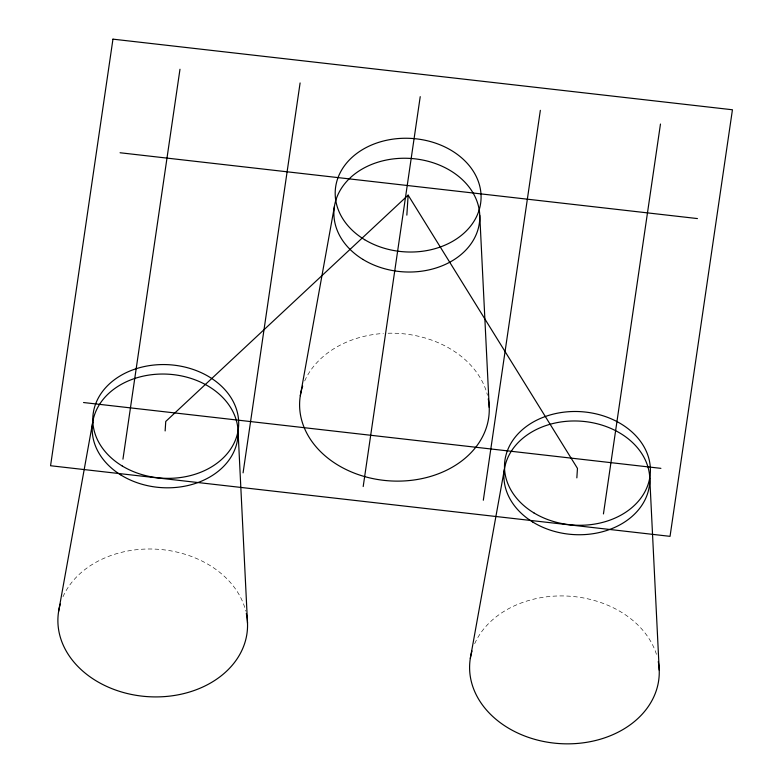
<?xml version="1.0" encoding="UTF-8"?>
<svg xmlns="http://www.w3.org/2000/svg" width="783" height="783" viewBox="0 0 783 783"><rect width="100%" height="100%" fill="white"/><g stroke="black" fill="none" stroke-linecap="round" stroke-linejoin="round"><path stroke-width="0.59" stroke-dasharray="3.92 2.94" d="M474.684 643.704A94.909 73.866 3.7 0 1 569.349 596.186A94.909 73.866 3.7 0 1 656.868 655.714M62.973 596.773A94.909 73.866 3.7 0 1 159.155 549.363A94.909 73.866 3.7 0 1 245.784 611.112M304.685 380.978A94.909 73.866 3.7 0 1 383.445 333.45M388.104 333.235A94.909 73.866 3.7 0 1 487.496 395.317"/><path stroke-width="1.17" d="M165.135 430.934L165.751 421.45L408.139 195.143L577.462 468.381L576.846 477.865M406.847 215.139L408.139 195.143M122.951 459.161L179.982 69.256M243.073 472.854L300.104 82.949M363.195 486.546L420.226 96.652M483.317 500.239L540.348 110.344M603.439 513.932L660.47 124.037M58.598 611.503L92.737 422.125M300.31 395.709L334.449 206.33M470.309 658.434L504.448 469.056M120.063 152.754L697.438 218.574M83.536 402.531L660.901 468.351M649.763 478.041L659.217 670.121M479.764 215.315L489.228 407.395M238.052 431.11L247.516 623.19M658.268 661.606A94.909 73.866 3.7 0 1 560.589 743.654A94.909 73.866 3.7 0 1 472.002 650.986M246.322 613.471A94.909 73.866 3.7 0 1 149.661 696.762A94.909 73.866 3.7 0 1 60.291 604.055M488.269 398.88A94.909 73.866 3.7 0 1 389.19 480.84A94.909 73.866 3.7 0 1 302.669 386.156M112.958 39.15L50.562 465.738L670.042 536.345L732.438 109.767L112.958 39.15M532.91 522.134A73.015 56.816 3.7 0 0 649.244 486.664A73.015 56.816 3.7 0 0 548.384 424.778A73.015 56.816 3.7 0 0 532.91 522.134M121.199 475.203A73.015 56.816 3.7 0 0 237.543 439.733A73.015 56.816 3.7 0 0 136.673 377.846A73.015 56.816 3.7 0 0 121.199 475.203M362.911 259.418A73.015 56.816 3.7 0 0 479.245 223.938A73.015 56.816 3.7 0 0 378.385 162.052A73.015 56.816 3.7 0 0 362.911 259.418M533.977 512.943A73.015 56.816 3.7 0 0 649.929 476.749A73.015 56.816 3.7 0 0 548.472 415.46A73.015 56.816 3.7 0 0 533.977 512.943M122.265 466.012A73.015 56.816 3.7 0 0 238.218 429.818A73.015 56.816 3.7 0 0 136.761 368.529A73.015 56.816 3.7 0 0 122.265 466.012M364.663 239.696A73.015 56.816 3.7 0 0 480.605 203.511A73.015 56.816 3.7 0 0 379.148 142.222A73.015 56.816 3.7 0 0 364.663 239.696"/></g></svg>
